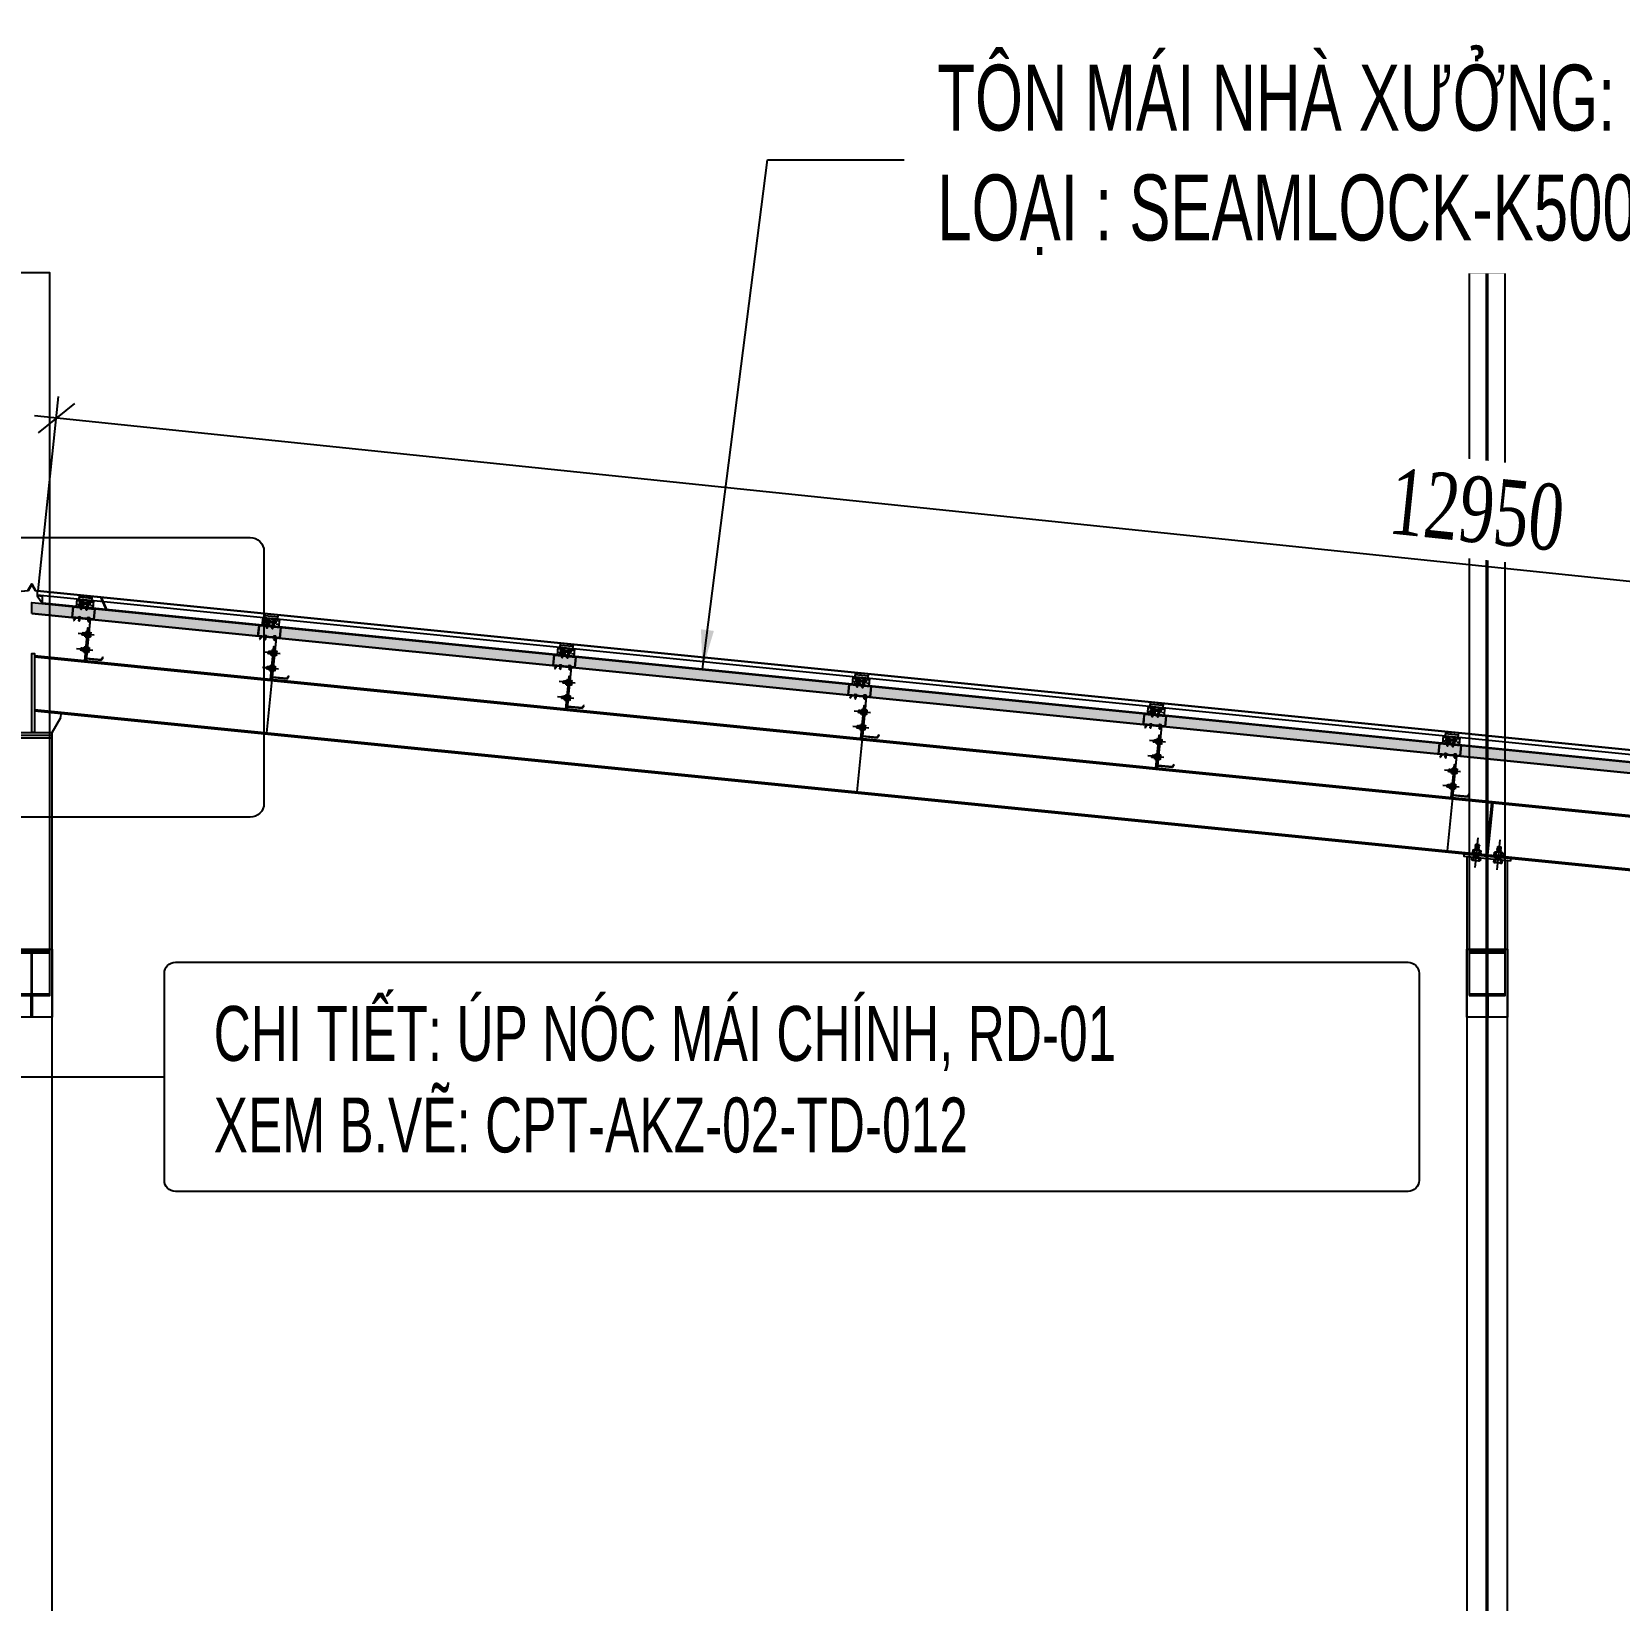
# Model space of a CAD drawing. Header units: inches. Extents: x 340055 to 349452, y -34649 to -30845.
# Drawn here: x 347924.3 to 347996.5, y -31912.5 to -31841.1 of the extents above; entities that cross this region are included whole.
import ezdxf

# ---------------------------------------------------------------- set-up
doc = ezdxf.new("R2010")
doc.units = ezdxf.units.IN
doc.header["$MEASUREMENT"] = 0
doc.linetypes.add('HIDDEN2', pattern=[4.7625, 3.175, -1.5875])
for name, color, linetype in [('2', 2, 'Continuous'), ('2NET-VE', 8, 'Continuous'), ('3', 3, 'Continuous'), ('5', 5, 'Continuous'), ('7', 7, 'Continuous'), ('8', 8, 'Continuous'), ('DIM', 8, 'Continuous'), ('flashing', 6, 'Continuous'), ('GIANG', 1, 'Continuous'), ('ROOFING', 4, 'Continuous'), ('STRUCTURE', 1, 'Continuous')]:
    doc.layers.add(name, color=color, linetype=linetype)
doc.styles.add('ST1', font='times.ttf', dxfattribs={"width": 0.7})
doc.styles.add('ST1H', font='vnshxh.shx', dxfattribs={"width": 0.7})
doc.dimstyles.new('100', dxfattribs={"dimtxt": 3, "dimasz": 1.5, "dimexe": 1, "dimexo": 0, "dimgap": 1, "dimtad": 1, "dimdec": 0, "dimlfac": 100, "dimzin": 0, "dimdsep": 46, "dimtxsty": 'ST1', "dimblk": 'OBLIQUE', "dimcen": 1, "dimdle": 1, "dimclrd": 8, "dimclre": 8, "dimclrt": 3, "dimadec": 0, "dimazin": 0, "dimtfac": 1, "dimtdec": 0, "dimtix": 1, "dimtmove": 1, "dimatfit": 3, "dimfxl": 0, "dimtolj": 1, "dimtzin": 0, "dimlwd": -1, "dimlwe": -1, "dimarcsym": 0})
doc.dimstyles.new('3', dxfattribs={"dimtxt": 3.5, "dimasz": 1.8, "dimexe": 1, "dimexo": 0, "dimgap": 1, "dimtad": 1, "dimdec": 0, "dimlfac": 3, "dimzin": 0, "dimdsep": 46, "dimtxsty": 'ST1H', "dimblk": 'OBLIQUE', "dimcen": 1, "dimdle": 1, "dimclrd": 8, "dimclre": 8, "dimclrt": 3, "dimadec": 0, "dimazin": 0, "dimtfac": 1, "dimtdec": 0, "dimtix": 1, "dimtofl": 0, "dimtmove": 1, "dimatfit": 3, "dimfxl": 0, "dimtolj": 1, "dimtzin": 0, "dimlwd": -1, "dimlwe": -1, "dimarcsym": 0})

# ---------------------------------------------------------------- blocks, each defined once
blk = doc.blocks.new('*U76')
at = {"color": 9, "const_width": 22}
blk.add_lwpolyline([(0, 0), (17.2, 0)], dxfattribs=at)
at = {"layer": '2NET-VE', "color": 8, "linetype": 'Continuous', "ltscale": 0.5}
for p, q in [((0, 10.4), (17.2, 10.4)), ((34.1, 9.2), (34, 9.2)), ((0, -10.4), (17.2, -10.4)), ((34.1, -9.2), (34.1, -9.2))]:
    blk.add_line(p, q, dxfattribs=at)
at = {"layer": '7', "color": 8, "linetype": 'Continuous'}
for p, q in [((32.8, 8), (34.3, 9.6)), ((33.4, -8), (35.2, 8)), ((34.3, 9.6), (35.2, 8)), ((35.2, 8), (36.7, 9.6)), ((35.8, -8), (37.6, 8)), ((36.7, 9.6), (37.6, 8)), ((37.6, 8), (39.2, 9.6)), ((38.2, -8), (40.1, 8)), ((39.2, 9.6), (40.1, 8)), ((40.1, 8), (41.6, 9.6)), ((40.6, -8), (42.5, 8)), ((41.6, 9.6), (42.5, 8)), ((42.5, 8), (44, 9.6)), ((43, -8), (44.9, 8)), ((43, -8), (44.9, 8)), ((44, 9.6), (44.9, 8)), ((44.9, 8), (46.4, 9.6)), ((45.4, -8), (47.3, 8)), ((46.4, 9.6), (47.3, 8)), ((47.3, 8), (48.8, 9.6)), ((47.8, -8), (49.7, 8)), ((47.8, -8), (49.7, 8)), ((47.8, -8), (49.7, 8)), ((48.8, 9.6), (49.7, 8)), ((49.7, 8), (51.2, 9.6)), ((50.3, -8), (52.1, 8)), ((51.2, 9.6), (52.1, 8)), ((57.8, 8), (52.1, 8)), ((57.8, 8), (57.8, -8)), ((33, -8), (32.5, -8)), ((33.4, -8), (32.8, -8)), ((33.4, -8), (34.2, -9.6)), ((34.2, -9.6), (35.8, -8)), ((35.8, -8), (36.7, -9.6)), ((36.7, -9.6), (38.2, -8)), ((38.2, -8), (39.1, -9.6)), ((39.1, -9.6), (40.6, -8)), ((40.6, -8), (41.5, -9.6)), ((41.5, -9.6), (43, -8)), ((43, -8), (43.9, -9.6)), ((43.9, -9.6), (45.4, -8)), ((45.4, -8), (46.3, -9.6)), ((46.3, -9.6), (47.8, -8)), ((47.8, -8), (48.7, -9.6)), ((48.7, -9.6), (50.3, -8)), ((50.3, -8), (57.8, -8))]:
    blk.add_line(p, q, dxfattribs=at)
at = {"layer": '8', "color": 8, "linetype": 'Continuous', "ltscale": 10}
blk.add_line((-43.5, 0), (87.3, 0), dxfattribs=at)
at = {"layer": '8', "color": 8, "linetype": 'Continuous'}
for p, q in [((-12.8, 11), (-12.8, 14.8)), ((-12.8, -14.8), (-12.8, 14.8)), ((-1.2, 18.7), (-11.6, 18.7)), ((-1.7, 11), (-11.1, 11)), ((0, 11), (0, 14.8)), ((0, -14.8), (0, 14.8)), ((17.2, -21.9), (17.2, 21.9)), ((17.2, 21.9), (19.7, 21.9)), ((19.7, -21.9), (19.7, 21.9)), ((19.7, 11), (19.7, 14.8)), ((19.7, -14.8), (19.7, 14.8)), ((20.8, 18.7), (31.3, 18.7)), ((21.4, 11), (30.8, 11)), ((32.5, 11), (32.5, 14.8)), ((32.5, -14.8), (32.5, 14.8)), ((-12.8, -11), (-12.8, -14.8)), ((-11.6, -18.7), (-1.2, -18.7)), ((-1.7, -11), (-11.1, -11)), ((0, -11), (0, -14.8)), ((17.2, -21.9), (19.7, -21.9)), ((19.7, -11), (19.7, -14.8)), ((31.3, -18.7), (20.8, -18.7)), ((21.4, -11), (30.8, -11)), ((32.5, -11), (32.5, -14.8))]:
    blk.add_line(p, q, dxfattribs=at)
for centre, radius, start, end in [((-5.8, 14.8), 6.98, 146.602, 180), ((-7.7, 14.8), 5.12, 180, 228.54763), ((-7.7, 7.1), 5.12, 131.45237, 180), ((-5.1, 14.8), 5.12, 311.45237, 0), ((-5.1, 7.1), 5.12, 0, 48.54763), ((-7, 14.8), 6.98, 0, 33.398), ((26.7, 14.8), 6.98, 146.602, 180), ((24.8, 14.8), 5.12, 180, 228.54763), ((24.8, 7.1), 5.12, 131.45237, 180), ((27.4, 14.8), 5.12, 311.45237, 0), ((27.4, 7.1), 5.12, 0, 48.54763), ((25.5, 14.8), 6.98, 0, 33.398), ((-7.7, -7.1), 5.12, 180, 228.54763), ((-7.7, -14.8), 5.12, 131.45237, 180), ((-5.8, -14.8), 6.98, 180, 213.398), ((-5.1, -7.1), 5.12, 311.45237, 0), ((-5.1, -14.8), 5.12, 0, 48.54763), ((-7, -14.8), 6.98, 326.602, 0), ((24.8, -7.1), 5.12, 180, 228.54763), ((24.8, -14.8), 5.12, 131.45237, 180), ((26.7, -14.8), 6.98, 180, 213.398), ((27.4, -7.1), 5.12, 311.45237, 0), ((27.4, -14.8), 5.12, 0, 48.54763), ((25.5, -14.8), 6.98, 326.602, 0)]:
    blk.add_arc(centre, radius, start, end, dxfattribs=at)
blk = doc.blocks.new('A$C69F028B4')
at = {"layer": '2'}
for points in [[(0, 1.617), (1.375, 1.617), (1.375, 1.667), (0, 1.667)], [(0.667, 0.05), (0.708, 0.05), (0.708, 1.617), (0.667, 1.617)], [(0, 0), (1.375, 0), (1.375, 0.05), (0, 0.05)]]:
    blk.add_lwpolyline(points, close=True, dxfattribs=at)
blk = doc.blocks.new('*U82')
at = {"layer": '2NET-VE', "ltscale": 0.5}
for p, q in [((0, 8.3), (9.5, 8.3)), ((22.9, 7.4), (22.9, 7.4)), ((0, -8.3), (9.5, -8.3)), ((22.9, -7.4), (22.9, -7.4))]:
    blk.add_line(p, q, dxfattribs=at)
at = {"layer": '7', "linetype": 'Continuous'}
for p, q in [((21.9, 6.4), (23.1, 7.7)), ((22.3, -6.4), (23.8, 6.4)), ((23.1, 7.7), (23.8, 6.4)), ((23.8, 6.4), (25.1, 7.7)), ((24.3, -6.4), (25.8, 6.4)), ((25.1, 7.7), (25.8, 6.4)), ((25.8, 6.4), (27, 7.7)), ((26.2, -6.4), (27.7, 6.4)), ((27, 7.7), (27.7, 6.4)), ((27.7, 6.4), (28.9, 7.7)), ((28.1, -6.4), (29.6, 6.4)), ((28.9, 7.7), (29.6, 6.4)), ((29.6, 6.4), (30.9, 7.7)), ((30.1, -6.4), (31.6, 6.4)), ((30.1, -6.4), (31.6, 6.4)), ((30.9, 7.7), (31.6, 6.4)), ((31.6, 6.4), (32.8, 7.7)), ((32, -6.4), (33.5, 6.4)), ((32.8, 7.7), (33.5, 6.4)), ((33.5, 6.4), (34.7, 7.7)), ((33.9, -6.4), (35.4, 6.4)), ((33.9, -6.4), (35.4, 6.4)), ((33.9, -6.4), (35.4, 6.4)), ((34.7, 7.7), (35.4, 6.4)), ((35.4, 6.4), (36.7, 7.7)), ((35.9, -6.4), (37.4, 6.4)), ((36.7, 7.7), (37.4, 6.4)), ((41.9, 6.4), (37.4, 6.4)), ((41.9, 6.4), (41.9, -6.4)), ((22.1, -6.4), (21.7, -6.4)), ((22.3, -6.4), (21.9, -6.4)), ((22.3, -6.4), (23.1, -7.7)), ((23.1, -7.7), (24.3, -6.4)), ((24.3, -6.4), (25, -7.7)), ((25, -7.7), (26.2, -6.4)), ((26.2, -6.4), (26.9, -7.7)), ((26.9, -7.7), (28.1, -6.4)), ((28.1, -6.4), (28.9, -7.7)), ((28.9, -7.7), (30.1, -6.4)), ((30.1, -6.4), (30.8, -7.7)), ((30.8, -7.7), (32, -6.4)), ((32, -6.4), (32.7, -7.7)), ((32.7, -7.7), (33.9, -6.4)), ((33.9, -6.4), (34.7, -7.7)), ((34.7, -7.7), (35.9, -6.4)), ((35.9, -6.4), (41.9, -6.4))]:
    blk.add_line(p, q, dxfattribs=at)
at = {"layer": '8', "linetype": 'Continuous'}
for p, q in [((-10.2, 8.8), (-10.2, 11.9)), ((-10.2, -11.9), (-10.2, 11.9)), ((-0.9, 14.9), (-9.3, 14.9)), ((-1.4, 8.8), (-8.9, 8.8)), ((0, 8.8), (0, 11.9)), ((0, -11.9), (0, 11.9)), ((9.5, -17.6), (9.5, 17.6)), ((9.5, 17.6), (11.4, 17.6)), ((11.4, -17.6), (11.4, 17.6)), ((11.4, 8.8), (11.4, 11.9)), ((11.4, -11.9), (11.4, 11.9)), ((12.3, 14.9), (20.7, 14.9)), ((12.8, 8.8), (20.3, 8.8)), ((21.7, 8.8), (21.7, 11.9)), ((21.7, -11.9), (21.7, 11.9)), ((-10.2, -8.8), (-10.2, -11.9)), ((-9.3, -14.9), (-0.9, -14.9)), ((-1.4, -8.8), (-8.9, -8.8)), ((0, -8.8), (0, -11.9)), ((9.5, -17.6), (11.4, -17.6)), ((11.4, -8.8), (11.4, -11.9)), ((20.7, -14.9), (12.3, -14.9)), ((12.8, -8.8), (20.3, -8.8)), ((21.7, -8.8), (21.7, -11.9))]:
    blk.add_line(p, q, dxfattribs=at)
at = {"layer": '8', "ltscale": 10}
blk.add_line((-32.8, 0), (65.5, 0), dxfattribs=at)
at = {"layer": '8', "linetype": 'Continuous'}
for centre, radius, start, end in [((-4.7, 11.9), 5.58, 146.602, 180), ((-6.1, 11.9), 4.1, 180, 228.54763), ((-6.1, 5.7), 4.1, 131.45237, 180), ((-4.1, 11.9), 4.1, 311.45237, 0), ((-4.1, 5.7), 4.1, 0, 48.54763), ((-5.6, 11.9), 5.58, 0, 33.398), ((17, 11.9), 5.58, 146.602, 180), ((15.5, 11.9), 4.1, 180, 228.54763), ((15.5, 5.7), 4.1, 131.45237, 180), ((17.6, 11.9), 4.1, 311.45237, 0), ((17.6, 5.7), 4.1, 0, 48.54763), ((16.1, 11.9), 5.58, 0, 33.398), ((-6.1, -5.7), 4.1, 180, 228.54763), ((-6.1, -11.9), 4.1, 131.45237, 180), ((-4.7, -11.9), 5.58, 180, 213.398), ((-4.1, -5.7), 4.1, 311.45237, 0), ((-4.1, -11.9), 4.1, 0, 48.54763), ((-5.6, -11.9), 5.58, 326.602, 0), ((15.5, -5.7), 4.1, 180, 228.54763), ((15.5, -11.9), 4.1, 131.45237, 180), ((17, -11.9), 5.58, 180, 213.398), ((17.6, -5.7), 4.1, 311.45237, 0), ((17.6, -11.9), 4.1, 0, 48.54763), ((16.1, -11.9), 5.58, 326.602, 0)]:
    blk.add_arc(centre, radius, start, end, dxfattribs=at)
blk = doc.blocks.new('*U81')
at = {"layer": '2NET-VE', "ltscale": 0.5}
for p, q in [((0, 8.3), (9.5, 8.3)), ((22.9, 7.4), (22.9, 7.4)), ((0, -8.3), (9.5, -8.3)), ((22.9, -7.4), (22.9, -7.4))]:
    blk.add_line(p, q, dxfattribs=at)
at = {"layer": '7', "linetype": 'Continuous'}
for p, q in [((21.9, 6.4), (23.1, 7.7)), ((22.3, -6.4), (23.8, 6.4)), ((23.1, 7.7), (23.8, 6.4)), ((23.8, 6.4), (25.1, 7.7)), ((24.3, -6.4), (25.8, 6.4)), ((25.1, 7.7), (25.8, 6.4)), ((25.8, 6.4), (27, 7.7)), ((26.2, -6.4), (27.7, 6.4)), ((27, 7.7), (27.7, 6.4)), ((27.7, 6.4), (28.9, 7.7)), ((28.1, -6.4), (29.6, 6.4)), ((28.9, 7.7), (29.6, 6.4)), ((29.6, 6.4), (30.9, 7.7)), ((30.1, -6.4), (31.6, 6.4)), ((30.1, -6.4), (31.6, 6.4)), ((30.9, 7.7), (31.6, 6.4)), ((31.6, 6.4), (32.8, 7.7)), ((32, -6.4), (33.5, 6.4)), ((32.8, 7.7), (33.5, 6.4)), ((33.5, 6.4), (34.7, 7.7)), ((33.9, -6.4), (35.4, 6.4)), ((33.9, -6.4), (35.4, 6.4)), ((33.9, -6.4), (35.4, 6.4)), ((34.7, 7.7), (35.4, 6.4)), ((35.4, 6.4), (36.7, 7.7)), ((35.9, -6.4), (37.4, 6.4)), ((36.7, 7.7), (37.4, 6.4)), ((41.9, 6.4), (37.4, 6.4)), ((41.9, 6.4), (41.9, -6.4)), ((22.1, -6.4), (21.7, -6.4)), ((22.3, -6.4), (21.9, -6.4)), ((22.3, -6.4), (23.1, -7.7)), ((23.1, -7.7), (24.3, -6.4)), ((24.3, -6.4), (25, -7.7)), ((25, -7.7), (26.2, -6.4)), ((26.2, -6.4), (26.9, -7.7)), ((26.9, -7.7), (28.1, -6.4)), ((28.1, -6.4), (28.9, -7.7)), ((28.9, -7.7), (30.1, -6.4)), ((30.1, -6.4), (30.8, -7.7)), ((30.8, -7.7), (32, -6.4)), ((32, -6.4), (32.7, -7.7)), ((32.7, -7.7), (33.9, -6.4)), ((33.9, -6.4), (34.7, -7.7)), ((34.7, -7.7), (35.9, -6.4)), ((35.9, -6.4), (41.9, -6.4))]:
    blk.add_line(p, q, dxfattribs=at)
at = {"layer": '8', "linetype": 'Continuous'}
for p, q in [((-10.2, 8.8), (-10.2, 11.9)), ((-10.2, -11.9), (-10.2, 11.9)), ((-0.9, 14.9), (-9.3, 14.9)), ((-1.4, 8.8), (-8.9, 8.8)), ((0, 8.8), (0, 11.9)), ((0, -11.9), (0, 11.9)), ((9.5, -17.6), (9.5, 17.6)), ((9.5, 17.6), (11.4, 17.6)), ((11.4, -17.6), (11.4, 17.6)), ((11.4, 8.8), (11.4, 11.9)), ((11.4, -11.9), (11.4, 11.9)), ((12.3, 14.9), (20.7, 14.9)), ((12.8, 8.8), (20.3, 8.8)), ((21.7, 8.8), (21.7, 11.9)), ((21.7, -11.9), (21.7, 11.9)), ((-10.2, -8.8), (-10.2, -11.9)), ((-9.3, -14.9), (-0.9, -14.9)), ((-1.4, -8.8), (-8.9, -8.8)), ((0, -8.8), (0, -11.9)), ((9.5, -17.6), (11.4, -17.6)), ((11.4, -8.8), (11.4, -11.9)), ((20.7, -14.9), (12.3, -14.9)), ((12.8, -8.8), (20.3, -8.8)), ((21.7, -8.8), (21.7, -11.9))]:
    blk.add_line(p, q, dxfattribs=at)
at = {"layer": '8', "ltscale": 10}
blk.add_line((-32.8, 0), (65.5, 0), dxfattribs=at)
at = {"layer": '8', "linetype": 'Continuous'}
for centre, radius, start, end in [((-4.7, 11.9), 5.58, 146.602, 180), ((-6.1, 11.9), 4.1, 180, 228.54763), ((-6.1, 5.7), 4.1, 131.45237, 180), ((-4.1, 11.9), 4.1, 311.45237, 0), ((-4.1, 5.7), 4.1, 0, 48.54763), ((-5.6, 11.9), 5.58, 0, 33.398), ((17, 11.9), 5.58, 146.602, 180), ((15.5, 11.9), 4.1, 180, 228.54763), ((15.5, 5.7), 4.1, 131.45237, 180), ((17.6, 11.9), 4.1, 311.45237, 0), ((17.6, 5.7), 4.1, 0, 48.54763), ((16.1, 11.9), 5.58, 0, 33.398), ((-6.1, -5.7), 4.1, 180, 228.54763), ((-6.1, -11.9), 4.1, 131.45237, 180), ((-4.7, -11.9), 5.58, 180, 213.398), ((-4.1, -5.7), 4.1, 311.45237, 0), ((-4.1, -11.9), 4.1, 0, 48.54763), ((-5.6, -11.9), 5.58, 326.602, 0), ((15.5, -5.7), 4.1, 180, 228.54763), ((15.5, -11.9), 4.1, 131.45237, 180), ((17, -11.9), 5.58, 180, 213.398), ((17.6, -5.7), 4.1, 311.45237, 0), ((17.6, -11.9), 4.1, 0, 48.54763), ((16.1, -11.9), 5.58, 326.602, 0)]:
    blk.add_arc(centre, radius, start, end, dxfattribs=at)
blk = doc.blocks.new('XM150')
at = {"layer": '2', "ltscale": 0.015}
for p, q in [((68.9, 180), (0.9, 180)), ((0.9, 1.1), (0.9, 180)), ((2, 178.9), (2, 0)), ((2, 178.9), (68.3, 178.9)), ((75.4, 166.5), (68.3, 178.9)), ((68.9, 180), (76.4, 167)), ((76.4, 167), (75.4, 166.5)), ((-73.5, 13), (-72.5, 13.5)), ((-66, 0), (-73.5, 13)), ((-72.5, 13.5), (-65.4, 1.1)), ((2, 0), (-66, 0)), ((-65.4, 1.1), (0.9, 1.1))]:
    blk.add_line(p, q, dxfattribs=at)
at = {"layer": '5'}
blk.add_lwpolyline([(8, -10), (8, 140), (2, 140), (2, -10), (8, -10)], close=True, dxfattribs=at)
at = {"layer": 'GIANG', "xscale": 0.7499999999999999, "yscale": 0.7499999999999999, "zscale": 0.7499999999999999}
for name, p in [('*U82', (0.9, 110)), ('*U81', (0.9, 40))]:
    blk.add_blockref(name, p, dxfattribs=at)
blk = doc.blocks.new('*U224')
at = {"layer": '2', "xscale": 0.008333333333333335, "yscale": 0.008333333333333335, "zscale": 0.008333333333333335, "rotation": 5.710593137616317}
blk.add_blockref('XM150', (0.083, -0.704), dxfattribs=at)
blk = doc.blocks.new('*U225')
at = {"layer": 'DIM', "color": 0, "linetype": 'ByBlock', "lineweight": -2, "transparency": 16777216}
for p in [(0, 0), (-11.194, -1.119), (-22.388, -2.239), (-33.583, -3.358), (-44.777, -4.478), (-55.971, -5.597), (-67.165, -6.717), (-78.359, -7.836), (-89.553, -8.955)]:
    blk.add_blockref('*U224', p, dxfattribs=at)
blk = doc.blocks.new('Short_Self_drilling')
at = {"layer": 'STRUCTURE', "color": 1, "linetype": 'Continuous'}
for p, q in [((6.4, 1.7), (-6.4, 1.7)), ((5.1, 3.8), (-5.1, 3.8)), ((-2.6, 2.9), (-5.1, 2.9)), ((-3.4, 3.8), (-3.4, 6.8)), ((3, 7.2), (-3, 7.2)), ((2.6, 2.9), (-2.6, 2.9)), ((-2.1, 2.8), (-2.1, 2.9)), ((6.3, 0), (0, 0)), ((2.2, 2.8), (2.2, 2.9)), ((2.2, -0.5), (2.2, 0)), ((5.1, 2.9), (2.6, 2.9)), ((3.4, 3.8), (3.4, 6.8)), ((3, -1.2), (-2.7, -0.2)), ((3, -2.7), (-2.7, -1.8)), ((3, -4.2), (-2.7, -3.3)), ((3, -5.8), (-2.7, -4.8)), ((3, -7.3), (-2.7, -6.3)), ((-1.9, -8), (-2.7, -7.9)), ((-2.1, -1.4), (-2.1, -0.9)), ((-2.1, -2.9), (-2.1, -2.4)), ((-2.1, -4.4), (-2.1, -3.9)), ((-2.1, -6), (-2.1, -5.4)), ((-2.1, -7.5), (-2.1, -7)), ((-2.1, -12.3), (-2.1, -8.5)), ((3, -8.8), (-1.1, -8.1)), ((2.1, -12.3), (2.1, -9.1)), ((2.2, -2), (2.2, -1.5)), ((2.2, -3.6), (2.2, -3)), ((2.2, -5.1), (2.2, -4.6)), ((2.2, -6.6), (2.2, -6.1)), ((2.2, -8.1), (2.2, -7.6))]:
    blk.add_line(p, q, dxfattribs=at)
blk.add_lwpolyline([(6.4, 1.3), (6.4, 1.7), (2.1, 2.8), (-2.1, 2.8), (-6.4, 1.7), (-6.4, 1.3)], close=True, dxfattribs=at)
for points in [[(-6.4, 1.3, -0.088869), (-6.3, 0), (0, 0)], [(-0.1, 3.8), (-0.3, 6.2, 0.338878), (-3.1, 6.2), (-3.3, 3.8)], [(3.3, 3.8), (3.1, 6.2, 0.338878), (0.3, 6.2), (0.1, 3.8)], [(2.1, -12.3), (0.2, -14.2, -0.333596), (-0.2, -14.2), (-2.1, -12.3)], [(-0.1, -14), (-1, -12.2, -0.148657), (-1.4, -11.2), (-2, -7.7, -0.815006), (-1.2, -7.8, 0.150833), (-0.8, -8.7)], [(2.1, -12.3), (1.7, -11.7, 0.52242), (0.9, -11.7), (-0.2, -14.2)]]:
    blk.add_lwpolyline(points, format="xyb", dxfattribs=at)
for points in [[(3, -1.2), (2.2, -1.5), (-2.1, -0.8), (-2.7, -0.2), (-2.4, 0)], [(3, -2.7), (2.2, -3), (-2.1, -2.4), (-2.7, -1.8), (-2.1, -1.4), (2.2, -2), (3, -2.7)], [(3, -4.2), (2.2, -4.6), (-2.1, -3.9), (-2.7, -3.3), (-2.1, -2.9), (2.2, -3.6), (3, -4.2)], [(3, -5.8), (2.2, -6.1), (-2.1, -5.4), (-2.7, -4.8), (-2.1, -4.4), (2.2, -5.1), (3, -5.8)], [(3, -7.3), (2.2, -7.6), (-2.1, -7), (-2.7, -6.3), (-2.1, -6), (2.2, -6.6), (3, -7.3)], [(-1.8, -8.5), (-2.1, -8.5), (-2.7, -7.9), (-2.1, -7.5), (-1.8, -7.5)], [(-1.3, -7.6), (2.2, -8.1), (3, -8.8)], [(-1.2, 0), (2.2, -0.5), (3, -1.2)], [(3, -8.8), (2.2, -9.1), (-0.8, -8.7)]]:
    blk.add_lwpolyline(points, dxfattribs=at)
for centre, radius, start, end in [((-5, 3.3), 0.455, 109.79487, 250.26739), ((-3, 6.8), 0.429, 90.03113, 180.03113), ((3, 6.8), 0.429, 0.03113, 90.03113), ((5.1, 3.3), 0.435, 279.72757, 80.33469), ((10, 0.2), 3.74, 162.29632, 182.61031)]:
    blk.add_arc(centre, radius, start, end, dxfattribs=at)
blk = doc.blocks.new('gối đỡ 2')
at = {"color": 1, "true_color": 0xfa051e}
for points in [[(328665.5, -35537), (328698.8, -35537), (328698.8, -35520.4), (328665.5, -35520.4)], [(328666, -35536.5), (328698.3, -35536.5), (328698.3, -35520.9), (328666, -35520.9)]]:
    blk.add_lwpolyline(points, close=True, dxfattribs=at)
at = {"color": 1, "xscale": 0.3150483438356407, "yscale": 0.3150483438356407, "zscale": 0.3150483438356407, "rotation": 359.9688728259106}
for p in [(328673.5, -35536.5), (328687.5, -35537)]:
    blk.add_blockref('Short_Self_drilling', p, dxfattribs=at)
blk = doc.blocks.new('AUDIT_I_200512002610-1')
at = {"color": 1, "xscale": 0.96000000076829, "yscale": 0.96000000076829, "zscale": 0.96000000076829, "rotation": 359.9688729454758}
for p in [(28.2, 12.6), (57.5, 12.6)]:
    blk.add_blockref('Short_Self_drilling', p, dxfattribs=at)
blk = doc.blocks.new('A$C6DF15AF1')
at = {"color": 8}
for p, q in [((2.1, 56.5), (0, 15.1)), ((0, 15.1), (89.9, 10.6)), ((0.1, 16.6), (90, 12.1)), ((2, 55), (91.9, 50.5)), ((2.1, 56.5), (92, 52)), ((13.2, 79), (12.1, 56)), ((12.7, 69), (82.6, 65.5)), ((13.2, 79), (83.1, 75.5)), ((20.5, 34.1), (71.4, 31.5)), ((20.9, 43.1), (71.9, 40.5)), ((38.5, 37.7), (28.4, 38.2)), ((33.2, 32.9), (33.7, 43)), ((64.4, 36.4), (54.3, 36.9)), ((59.1, 31.7), (59.6, 41.7)), ((83.1, 75.5), (82, 52.5)), ((92, 52), (89.9, 10.6))]:
    blk.add_line(p, q, dxfattribs=at)
at = {"color": 8, "linetype": 'HIDDEN2'}
for p, q in [((12.1, 56), (10.5, 24.1)), ((10.5, 24.1), (80.4, 20.6)), ((25.5, 25.3), (27, 55.3)), ((65.5, 23.3), (25.5, 25.3)), ((26.4, 42.8), (27, 55.3)), ((66.4, 40.8), (26.4, 42.8)), ((27, 55.3), (67, 53.3)), ((27, 55.3), (67, 53.3)), ((67, 53.3), (65.5, 23.3)), ((67, 53.3), (66.4, 40.8)), ((82, 52.5), (80.4, 20.6))]:
    blk.add_line(p, q, dxfattribs=at)
at = {"color": 8}
for centre, major_axis, start_param, end_param in [((20.7, 38.6), (3.18, 3.18), 0.735405, 3.876998), ((33.4, 37.9), (2.83, 2.83), 5.447794310103061, 11.73097961728265), ((59.4, 36.7), (2.83, 2.83), 5.447794310103061, 11.73097961728265), ((71.6, 36), (3.18, 3.18), 3.876998, 7.018591)]:
    blk.add_ellipse(centre, major_axis=major_axis, ratio=1, start_param=start_param, end_param=end_param, dxfattribs=at)
at = {"color": 9, "rotation": 357.1356216438959}
blk.add_blockref('AUDIT_I_200512002610-1', (-0.6, 4), dxfattribs=at)
blk = doc.blocks.new('_Oblique')
at = {"color": 0, "linetype": 'ByBlock', "lineweight": -2}
blk.add_line((-0.5, -0.5), (0.5, 0.5), dxfattribs=at)
blk = doc.blocks.new('*D429')
at = {"color": 8, "linetype": 'Continuous', "transparency": 16777216}
for p, q in [((347924.564, -31866.526), (347925.484, -31857.665)), ((348055.185, -31872.144), (347924.386, -31858.556)), ((348053.373, -31879.908), (348054.293, -31871.046))]:
    blk.add_line(p, q, dxfattribs=at)
at = {"layer": 'Defpoints', "color": 0, "transparency": 16777216}
for p in [(347925.381, -31858.66), (347924.564, -31866.526), (348053.373, -31879.908)]:
    blk.add_point(p, dxfattribs=at)
at = {"color": 8, "transparency": 16777216, "xscale": 1.5, "yscale": 1.5, "zscale": 1.5}
for p, rotation in [((347925.381, -31858.66), 174.0691305543878), ((348054.19, -31872.041), 354.0691305543878)]:
    blk.add_blockref('_Oblique', p, dxfattribs=dict(at, rotation=rotation))
at = {"color": 3, "transparency": 16777216, "insert": (347990.047, -31862.834), "char_height": 3, "attachment_point": 5, "rotation": 354.06913, "style": 'ST1', "bg_fill": 3, "box_fill_scale": 1.25, "bg_fill_color": 256, "bg_fill_true_color": 13158600, "bg_fill_transparency": 0}
blk.add_mtext('\\A1;12950', dxfattribs=at)

msp = doc.modelspace()

# ---------------------------------------------------------------- hatches: boundary and pattern name
at = {"true_color": 0xf25d0d}
h = msp.add_hatch(dxfattribs=at)
h.set_pattern_fill('FLEX,_O', color=20, scale=0.3)
h.set_pattern_definition([(180, (357789.84818, -30804.937885), (4e-40, 0.075), [0.075, -0.075]), (135, (357789.77318, -30804.937885), (-4e-18, 0.07499999987), [0.01875, -0.0685660173, 0.01875, -0.1060660173])])
h.paths.add_polyline_path([(347924.2644, -31867.5444), (347924.2644, -31867.0538), (348051.9275, -31879.8158), (348051.8908, -31880.2998)])
at = {"true_color": 0xf2ee0d}
h = msp.add_hatch(dxfattribs=at)
h.set_pattern_fill('ANSI37,_O', color=2, scale=0.12, angle=-5.709972)
h.set_pattern_definition([(129.29002751, (357715.560392, -31756.82858), (0.011609256595, 0.00949869261), []), (39.29002751, (357715.560392, -31756.82858), (0.00949869261, -0.011609256595), [])])
h.paths.add_polyline_path([(347924.2644, -31867.5538), (347924.2644, -31867.5444), (348051.8908, -31880.2998), (348051.8908, -31880.3099)])

# ---------------------------------------------------------------- linework, layer by layer
at = {"color": 20, "true_color": 0xf25d0d}
msp.add_lwpolyline([(347924.2644, -31867.5444), (347924.2644, -31867.0538), (348051.9275, -31879.8158), (348051.8908, -31880.2998), (347924.2644, -31867.5444)], dxfattribs=at)
at = {"color": 2, "true_color": 0xf2ee0d}
msp.add_lwpolyline([(347924.2644, -31867.5538), (347924.2644, -31867.5444), (348051.8908, -31880.2998), (348051.8908, -31880.3099), (347924.2644, -31867.5538)], dxfattribs=at)
at = {"layer": '2', "color": 9}
for p, q in [((347990.4844, -32054.6373), (347990.4844, -31852.0373)), ((347990.5444, -32054.6373), (347990.5444, -31852.0373)), ((348052.9817, -31879.9212), (347924.7583, -31867.0988)), ((347924.3844, -31869.4709), (348045.8549, -31881.618)), ((347924.3844, -31869.4709), (347925.3297, -31869.5654)), ((347924.3844, -31869.5312), (348045.8549, -31881.6783)), ((347935.1974, -31870.5522), (347934.9546, -31872.9801)), ((347924.3844, -31871.9231), (348045.8549, -31884.0701)), ((347924.3844, -31871.9834), (348045.8549, -31884.1304)), ((347925.1944, -31872.9652), (347925.5919, -31872.2924)), ((347925.5919, -31872.2924), (347925.6106, -31872.106)), ((347923.3344, -31872.9652), (347925.1944, -31872.9652)), ((347923.3344, -31873.0852), (347925.1944, -31873.0852)), ((347923.3344, -31873.2052), (347925.1944, -31873.2052)), ((347962.0634, -31873.2388), (347961.8206, -31875.6667)), ((347988.9294, -31875.9254), (347988.6866, -31878.3533)), ((347990.4846, -31878.5331), (347990.7214, -31876.1649)), ((347990.5443, -31878.5391), (347990.7811, -31876.1709))]:
    msp.add_line(p, q, dxfattribs=at)
at = {"layer": '2'}
msp.add_line((347991.4444, -31878.81), (347989.5844, -31878.624), dxfattribs=at)
at = {"layer": '2', "color": 9}
for points in [[(347923.4394, -31884.9346), (347925.0894, -31884.9346), (347925.0894, -31852.0373), (347923.4394, -31852.0373)], [(347989.6894, -31884.9346), (347991.3394, -31884.9346), (347991.3394, -31852.0373), (347989.6894, -31852.0373)], [(347924.3844, -31872.9652), (347924.2644, -31872.9652), (347924.2644, -31869.3652), (347924.3844, -31869.3652)], [(347924.3844, -31872.9652), (347924.2644, -31872.9652), (347924.2644, -31869.3652), (347924.3844, -31869.3652)], [(347989.5844, -31882.8346), (347991.4444, -31882.8346), (347991.4444, -31885.9346), (347989.5844, -31885.9346)], [(347990.4894, -31884.9346), (347990.5394, -31884.9346), (347990.5394, -31885.9346), (347990.4894, -31885.9346)]]:
    msp.add_lwpolyline(points, close=True, dxfattribs=at)
for points in [[(347923.3344, -31872.9652), (347923.3344, -31964.1373), (347925.1944, -31964.1373), (347925.1944, -31872.9652)], [(347989.5844, -31878.624), (347989.5844, -32054.6373), (347991.4444, -32054.6373), (347991.4444, -31878.81)]]:
    msp.add_lwpolyline(points, dxfattribs=at)
at = {"layer": '2'}
for points in [[(347991.5692, -31878.8225), (347989.4597, -31878.6115), (347989.4716, -31878.4921), (347991.5811, -31878.7031)], [(347923.3344, -31882.8346), (347925.1944, -31882.8346), (347925.1944, -31885.9346), (347923.3344, -31885.9346)], [(347924.2394, -31884.9346), (347924.2894, -31884.9346), (347924.2894, -31885.9346), (347924.2394, -31885.9346)]]:
    msp.add_lwpolyline(points, close=True, dxfattribs=at)
at = {"layer": 'flashing'}
msp.add_lwpolyline([(347924.2644, -31866.2247), (347924.096, -31866.5132), (347921.1128, -31866.8115), (347920.8831, -31867.4104), (347920.8739, -31867.407), (347921.1052, -31866.8022), (347924.0894, -31866.5046), (347924.2644, -31866.2041), (347924.4395, -31866.5046), (347927.4236, -31866.8022), (347927.6809, -31867.3998), (347927.6717, -31867.4033), (347927.4161, -31866.8115), (347924.4329, -31866.5132)], close=True, dxfattribs=at)
at = {"layer": 'ROOFING'}
for p, q in [((348053.3729, -31879.4075), (347924.5144, -31866.5217)), ((348053.372, -31879.4175), (347924.5144, -31866.5317)), ((348053.3543, -31879.6067), (347924.5144, -31866.7227)), ((348052.9377, -31879.9067), (347924.7507, -31867.088))]:
    msp.add_line(p, q, dxfattribs=at)
msp.add_lwpolyline([(347924.5144, -31866.5217), (347924.5144, -31866.7532), (347924.7583, -31867.0988), (347924.7583, -31866.7776), (347924.5144, -31866.7532)], dxfattribs=at)

# ---------------------------------------------------------------- block references
at = {"color": 8}
for name, p, xscale, yscale, zscale, rotation in [('gối đỡ 2', (357843.9023, -31756.4346), -0.02999999997278919, 0.02999999999883585, 0.03, 354.4724329693962), ('A$C6DF15AF1', (347926.2758, -31867.3759, 0), 0.008461538423752715, 0.008461538423752715, 0.008461538423752715, 357.3368112912797), ('A$C6DF15AF1', (347934.7389, -31868.2211, 0), 0.008461538423752715, 0.008461538423752715, 0.008461538423752715, 357.3368112912797), ('gối đỡ 2', (357852.3655, -31757.2798), -0.02999999997278919, 0.02999999999883585, 0.03, 354.4724329693962), ('A$C6DF15AF1', (347948.1719, -31869.5644, 0), 0.008461538423752715, 0.008461538423752715, 0.008461538423752715, 357.3368112912797), ('gối đỡ 2', (357865.7985, -31758.6231), -0.02999999997278919, 0.02999999999883585, 0.03, 354.4724329693962), ('gối đỡ 2', (357879.2315, -31759.9664), -0.02999999997278919, 0.02999999999883585, 0.03, 354.4724329693962), ('A$C6DF15AF1', (347961.6049, -31870.9077, 0), 0.008461538423752715, 0.008461538423752715, 0.008461538423752715, 357.3368112912797), ('A$C6DF15AF1', (347975.0379, -31872.251, 0), 0.008461538423752715, 0.008461538423752715, 0.008461538423752715, 357.3368112912797), ('gối đỡ 2', (357892.6645, -31761.3097), -0.02999999997278919, 0.02999999999883585, 0.03, 354.4724329693962), ('A$C6DF15AF1', (347988.471, -31873.5943, 0), 0.008461538423752715, 0.008461538423752715, 0.008461538423752715, 357.3368112912797), ('gối đỡ 2', (357906.0975, -31762.653), -0.02999999997278919, 0.02999999999883585, 0.03, 354.4724329693962)]:
    msp.add_blockref(name, p, dxfattribs=dict(at, xscale=xscale, yscale=yscale, zscale=zscale, rotation=rotation))
at = {"layer": '2', "color": 9, "xscale": -0.009999999966040613, "yscale": 0.01000000000931323, "zscale": 0.01, "rotation": 354.2894067629453}
msp.add_blockref('XM150', (347926.7648, -31869.6085), dxfattribs=at)
at = {"layer": '2', "color": 9, "yscale": 1.200000000011642}
for name, p, xscale, zscale in [('*U225', (347935.3272, -31869.6105), -1.200000000011642, 1.2), ('A$C69F028B4', (347989.6894, -31884.9346), 1.200000000011642, 1.200000000011642)]:
    msp.add_blockref(name, p, dxfattribs=dict(at, xscale=xscale, zscale=zscale))
at = {"layer": '2', "xscale": 1.200000000011642, "yscale": 1.200000000011642, "zscale": 1.200000000011642}
msp.add_blockref('A$C69F028B4', (347923.4394, -31884.9346), dxfattribs=at)
at = {"layer": '8'}
for p, xscale, yscale, zscale, rotation in [((347990.0169, -31878.6672), -0.01043478262236483, 0.01043478262727149, 0.01043478260892343, 264.2894070692154), ((347991.0119, -31878.7667), 0.01043478262236483, 0.01043478262236483, 0.01043478262236483, 84.28940706921537)]:
    msp.add_blockref('*U76', p, dxfattribs=dict(at, xscale=xscale, yscale=yscale, zscale=zscale, rotation=rotation))

# ---------------------------------------------------------------- next in the draw order: texts
at = {"layer": '3', "insert": (347932.5456, -31888.7706), "char_height": 2.5, "attachment_point": 4, "style": 'ST1H', "bg_fill": 2}
msp.add_mtext('\\A1;CHI TIÕT: óP NãC M¸I CHÝNH, RD-01\\PXEM b.VÏ: CPT-AKZ-02-TD-012 ', dxfattribs=at)

# ---------------------------------------------------------------- next in the draw order: dimensions: what is measured, and where the dimension line sits
dim = msp.add_aligned_dim(p1=(348053.3729, -31879.9075), p2=(347924.5638, -31866.5263), distance=-7.9088, dimstyle='100')
dim.commit()
dim.dimension.update_dxf_attribs({"geometry": '*D429', "text_midpoint": (347990.047, -31862.8337)})

# ---------------------------------------------------------------- next in the draw order: linework, layer by layer
at = {"color": 1, "true_color": 0xfa051e}
msp.add_lwpolyline([(347914.1664, -31864.096), (347934.2101, -31864.096, -0.4142136), (347934.8351, -31864.721), (347934.8351, -31876.1973, -0.4142136), (347934.2101, -31876.8223), (347914.1664, -31876.8223, -0.4142136), (347913.5414, -31876.1973), (347913.5414, -31864.721, -0.4142136)], format="xyb", close=True, dxfattribs=at)
at = {"color": 240, "true_color": 0xf90627}
msp.add_lwpolyline([(347930.8015, -31883.4284), (347986.9111, -31883.4284, -0.4142136), (347987.4111, -31883.9284), (347987.4111, -31893.3631, -0.4142136), (347986.9111, -31893.8631), (347930.8015, -31893.8631, -0.4142136), (347930.3015, -31893.3631), (347930.3015, -31883.9284, -0.4142136)], format="xyb", close=True, dxfattribs=at)

# ---------------------------------------------------------------- next in the draw order: leaders
at = {"color": 9}
msp.add_leader([(347954.7931, -31870.0923), (347957.7532, -31846.8985), (347965.4831, -31846.8985)], dimstyle='3', override={"dimgap": 1, "dimtad": 0}, dxfattribs=at)
at = {"color": 240, "true_color": 0xf90627}
msp.add_leader([(347921.2414, -31876.8223), (347923.7236, -31888.6458), (347930.3015, -31888.6458)], dimstyle='100', override={"dimgap": 1, "dimtad": 0, "dimfxl": 0.18}, dxfattribs=at)

# ---------------------------------------------------------------- next in the draw order: texts
at = {"layer": '3', "insert": (347965.4831, -31846.8985), "char_height": 3, "attachment_point": 4, "style": 'ST1H', "bg_fill": 2}
msp.add_mtext('\\A1;t«n m¸i nhµ x\xadëng: CLEAR COLORBOND, mµu: tr¾ng( Off white) \\PLo¹i : SEAMLOCK-K500, dµy: 0.45 mm.', dxfattribs=at)

doc.saveas('drawing.dxf')
